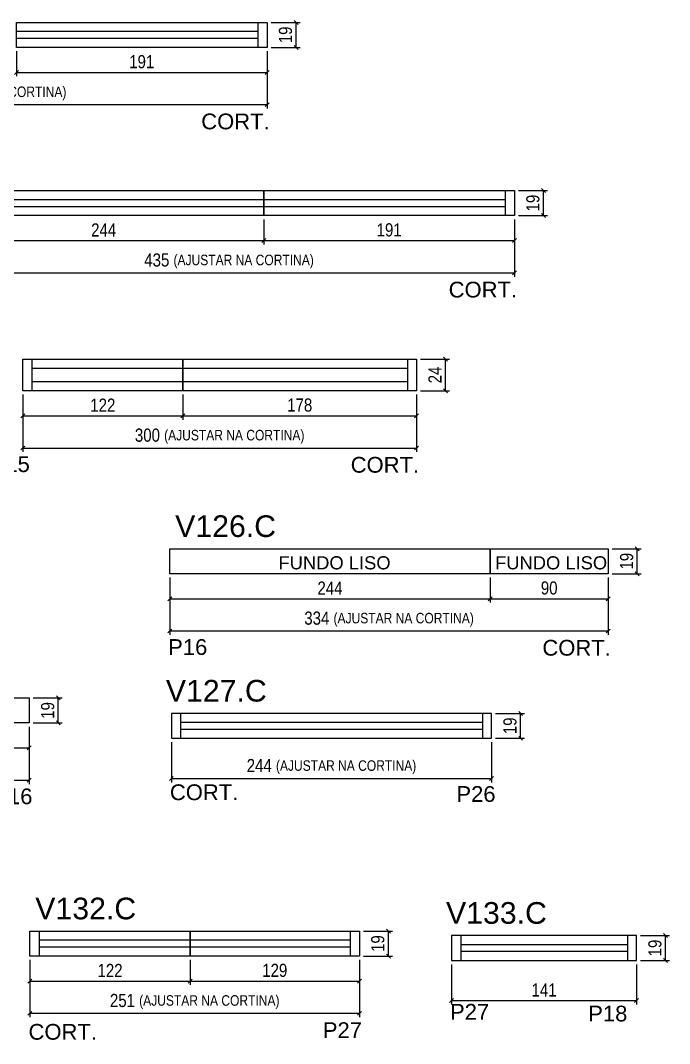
# Model space of a CAD drawing. Extents: x 1665 to 3026, y 15883 to 17753.
# Drawn here: x 2422 to 2917, y 16001 to 16780 of the extents above; entities that cross this region are included whole.
import ezdxf

# ---------------------------------------------------------------- set-up
doc = ezdxf.new("R2010")
doc.units = 0
for name, color, linetype in [('5', 5, 'Continuous'), ('COTA', 241, 'Continuous'), ('NOMENCLATURA', 7, 'Continuous'), ('Painéis', 200, 'Continuous'), ('SARR_2.2x7', 40, 'Continuous')]:
    doc.layers.add(name, color=color, linetype=linetype)
doc.styles.add('COTA TECNICA', font='techl___.ttf', dxfattribs={"height": 10})
doc.styles.add('COTA TECNICA-50', font='techl___.ttf', dxfattribs={"height": 10})
doc.styles.get("Standard").update_dxf_attribs({"font": 'arial.ttf'})
doc.dimstyles.new('COTA PAINEL-50', dxfattribs={"dimtxt": 10, "dimasz": 3, "dimexe": 3, "dimexo": 3, "dimgap": 3, "dimtad": 1, "dimdec": 1, "dimzin": 12, "dimdsep": 46, "dimtxsty": 'COTA TECNICA-50', "dimblk1": 'OBLIQUE', "dimblk2": 'OBLIQUE', "dimsah": 1, "dimcen": 0.9, "dimclrd": 4, "dimclre": 4, "dimclrt": 240, "dimadec": 1, "dimazin": 3, "dimtfac": 1, "dimtdec": 1, "dimtmove": 0, "dimatfit": 3, "dimfxl": 1, "dimtolj": 1, "dimtzin": 12, "dimarcsym": 0})
doc.dimstyles.new('PAINEL', dxfattribs={"dimtxt": 10, "dimasz": 3, "dimexe": 3, "dimexo": 3, "dimgap": 3, "dimtad": 1, "dimdec": 1, "dimzin": 12, "dimdsep": 46, "dimtxsty": 'COTA TECNICA', "dimblk1": 'OBLIQUE', "dimblk2": 'OBLIQUE', "dimsah": 1, "dimcen": 0.9, "dimclrd": 4, "dimclre": 4, "dimclrt": 240, "dimadec": 1, "dimazin": 3, "dimtfac": 1, "dimtdec": 1, "dimtmove": 0, "dimatfit": 3, "dimfxl": 1, "dimtolj": 1, "dimtzin": 12, "dimarcsym": 0})

# ---------------------------------------------------------------- blocks, each defined once
blk = doc.blocks.new('_Oblique')
at = {"color": 0, "linetype": 'ByBlock', "lineweight": -2}
blk.add_line((-0.5, -0.5), (0.5, 0.5), dxfattribs=at)
blk = doc.blocks.new('*D142')
at = {"layer": 'COTA', "color": 4, "linetype": 'ByBlock', "lineweight": -2, "transparency": 16777216}
for p, q in [((2419.29, 16756.76), (2419.29, 16737.71)), ((2610.29, 16756.76), (2610.29, 16737.71)), ((2419.29, 16740.71), (2610.29, 16740.71))]:
    blk.add_line(p, q, dxfattribs=at)
at = {"layer": 'Defpoints', "color": 0, "linetype": 'ByBlock', "transparency": 16777216}
for p in [(2419.29, 16759.76), (2610.29, 16759.76), (2610.29, 16740.71)]:
    blk.add_point(p, dxfattribs=at)
at = {"layer": 'COTA', "color": 4, "linetype": 'ByBlock', "lineweight": -2, "transparency": 16777216, "xscale": 3, "yscale": 3, "zscale": 3, "rotation": 180}
blk.add_blockref('_Oblique', (2419.29, 16740.71), dxfattribs=at)
at = {"layer": 'COTA', "color": 4, "linetype": 'ByBlock', "lineweight": -2, "transparency": 16777216, "xscale": 3, "yscale": 3, "zscale": 3}
blk.add_blockref('_Oblique', (2610.29, 16740.71), dxfattribs=at)
at = {"layer": 'COTA', "color": 240, "linetype": 'ByBlock', "transparency": 16777216, "insert": (2514.79, 16748.79), "char_height": 10, "attachment_point": 5, "style": 'COTA TECNICA-50'}
blk.add_mtext('\\A1;191', dxfattribs=at)
blk = doc.blocks.new('*D143')
at = {"layer": 'COTA', "color": 4, "lineweight": -2, "transparency": 16777216}
for p, q in [((2175.29, 16756.76), (2175.29, 16713.13)), ((2610.29, 16756.76), (2610.29, 16713.13)), ((2175.29, 16716.13), (2610.29, 16716.13))]:
    blk.add_line(p, q, dxfattribs=at)
at = {"layer": 'Defpoints', "color": 0, "transparency": 16777216}
for p in [(2175.29, 16759.76), (2610.29, 16759.76), (2610.29, 16716.13)]:
    blk.add_point(p, dxfattribs=at)
at = {"layer": 'COTA', "color": 4, "lineweight": -2, "transparency": 16777216, "xscale": 3, "yscale": 3, "zscale": 3, "rotation": 180}
blk.add_blockref('_Oblique', (2175.29, 16716.13), dxfattribs=at)
at = {"layer": 'COTA', "color": 4, "lineweight": -2, "transparency": 16777216, "xscale": 3, "yscale": 3, "zscale": 3}
blk.add_blockref('_Oblique', (2610.29, 16716.13), dxfattribs=at)
at = {"layer": 'COTA', "color": 240, "transparency": 16777216, "insert": (2392.79, 16724.73), "char_height": 10, "attachment_point": 5, "style": 'COTA TECNICA'}
blk.add_mtext('\\A1;435 {\\H0.8x;(AJUSTAR NA CORTINA)}', dxfattribs=at)
blk = doc.blocks.new('*D144')
at = {"layer": 'COTA', "color": 4, "lineweight": -2, "transparency": 16777216}
for p, q in [((2613.29, 16778.76), (2635.41, 16778.76)), ((2632.41, 16759.76), (2632.41, 16778.76)), ((2613.29, 16759.76), (2635.41, 16759.76))]:
    blk.add_line(p, q, dxfattribs=at)
at = {"layer": 'Defpoints', "color": 0, "transparency": 16777216}
for p in [(2610.29, 16778.76), (2632.41, 16778.76), (2610.29, 16759.76)]:
    blk.add_point(p, dxfattribs=at)
at = {"layer": 'COTA', "color": 4, "lineweight": -2, "transparency": 16777216, "xscale": 3, "yscale": 3, "zscale": 3}
for p, rotation in [((2632.41, 16778.76), 90), ((2632.41, 16759.76), 270)]:
    blk.add_blockref('_Oblique', p, dxfattribs=dict(at, rotation=rotation))
at = {"layer": 'COTA', "color": 240, "transparency": 16777216, "insert": (2624.32, 16769.26), "char_height": 10, "attachment_point": 5, "rotation": 90, "style": 'COTA TECNICA'}
blk.add_mtext('\\A1;19', dxfattribs=at)
blk = doc.blocks.new('*D149')
at = {"layer": 'COTA', "color": 4, "linetype": 'ByBlock', "lineweight": -2, "transparency": 16777216}
for p, q in [((2363.78, 16628.66), (2363.78, 16609.6)), ((2607.78, 16628.66), (2607.78, 16609.6)), ((2363.78, 16612.6), (2607.78, 16612.6))]:
    blk.add_line(p, q, dxfattribs=at)
at = {"layer": 'Defpoints', "color": 0, "linetype": 'ByBlock', "transparency": 16777216}
for p in [(2363.78, 16631.66), (2607.78, 16631.66), (2607.78, 16612.6)]:
    blk.add_point(p, dxfattribs=at)
at = {"layer": 'COTA', "color": 4, "linetype": 'ByBlock', "lineweight": -2, "transparency": 16777216, "xscale": 3, "yscale": 3, "zscale": 3, "rotation": 180}
blk.add_blockref('_Oblique', (2363.78, 16612.6), dxfattribs=at)
at = {"layer": 'COTA', "color": 4, "linetype": 'ByBlock', "lineweight": -2, "transparency": 16777216, "xscale": 3, "yscale": 3, "zscale": 3}
blk.add_blockref('_Oblique', (2607.78, 16612.6), dxfattribs=at)
at = {"layer": 'COTA', "color": 240, "linetype": 'ByBlock', "transparency": 16777216, "insert": (2485.78, 16620.68), "char_height": 10, "attachment_point": 5, "style": 'COTA TECNICA-50'}
blk.add_mtext('\\A1;244', dxfattribs=at)
blk = doc.blocks.new('*D150')
at = {"layer": 'COTA', "color": 4, "linetype": 'ByBlock', "lineweight": -2, "transparency": 16777216}
for p, q in [((2607.78, 16628.66), (2607.78, 16609.6)), ((2798.78, 16628.66), (2798.78, 16609.6)), ((2607.78, 16612.6), (2798.78, 16612.6))]:
    blk.add_line(p, q, dxfattribs=at)
at = {"layer": 'Defpoints', "color": 0, "linetype": 'ByBlock', "transparency": 16777216}
for p in [(2607.78, 16631.66), (2798.78, 16631.66), (2798.78, 16612.6)]:
    blk.add_point(p, dxfattribs=at)
at = {"layer": 'COTA', "color": 4, "linetype": 'ByBlock', "lineweight": -2, "transparency": 16777216, "xscale": 3, "yscale": 3, "zscale": 3, "rotation": 180}
blk.add_blockref('_Oblique', (2607.78, 16612.6), dxfattribs=at)
at = {"layer": 'COTA', "color": 4, "linetype": 'ByBlock', "lineweight": -2, "transparency": 16777216, "xscale": 3, "yscale": 3, "zscale": 3}
blk.add_blockref('_Oblique', (2798.78, 16612.6), dxfattribs=at)
at = {"layer": 'COTA', "color": 240, "linetype": 'ByBlock', "transparency": 16777216, "insert": (2703.28, 16620.69), "char_height": 10, "attachment_point": 5, "style": 'COTA TECNICA-50'}
blk.add_mtext('\\A1;191', dxfattribs=at)
blk = doc.blocks.new('*D151')
at = {"layer": 'COTA', "color": 4, "lineweight": -2, "transparency": 16777216}
for p, q in [((2363.78, 16628.66), (2363.78, 16585.02)), ((2798.78, 16628.66), (2798.78, 16585.02)), ((2363.78, 16588.02), (2798.78, 16588.02))]:
    blk.add_line(p, q, dxfattribs=at)
at = {"layer": 'Defpoints', "color": 0, "transparency": 16777216}
for p in [(2363.78, 16631.66), (2798.78, 16631.66), (2798.78, 16588.02)]:
    blk.add_point(p, dxfattribs=at)
at = {"layer": 'COTA', "color": 4, "lineweight": -2, "transparency": 16777216, "xscale": 3, "yscale": 3, "zscale": 3, "rotation": 180}
blk.add_blockref('_Oblique', (2363.78, 16588.02), dxfattribs=at)
at = {"layer": 'COTA', "color": 4, "lineweight": -2, "transparency": 16777216, "xscale": 3, "yscale": 3, "zscale": 3}
blk.add_blockref('_Oblique', (2798.78, 16588.02), dxfattribs=at)
at = {"layer": 'COTA', "color": 240, "transparency": 16777216, "insert": (2581.28, 16596.62), "char_height": 10, "attachment_point": 5, "style": 'COTA TECNICA'}
blk.add_mtext('\\A1;435 {\\H0.8x;(AJUSTAR NA CORTINA)}', dxfattribs=at)
blk = doc.blocks.new('*D152')
at = {"layer": 'COTA', "color": 4, "lineweight": -2, "transparency": 16777216}
for p, q in [((2801.78, 16650.66), (2823.9, 16650.66)), ((2820.9, 16631.66), (2820.9, 16650.66)), ((2801.78, 16631.66), (2823.9, 16631.66))]:
    blk.add_line(p, q, dxfattribs=at)
at = {"layer": 'Defpoints', "color": 0, "transparency": 16777216}
for p in [(2798.78, 16650.66), (2820.9, 16650.66), (2798.78, 16631.66)]:
    blk.add_point(p, dxfattribs=at)
at = {"layer": 'COTA', "color": 4, "lineweight": -2, "transparency": 16777216, "xscale": 3, "yscale": 3, "zscale": 3}
for p, rotation in [((2820.9, 16650.66), 90), ((2820.9, 16631.66), 270)]:
    blk.add_blockref('_Oblique', p, dxfattribs=dict(at, rotation=rotation))
at = {"layer": 'COTA', "color": 240, "transparency": 16777216, "insert": (2812.81, 16641.16), "char_height": 10, "attachment_point": 5, "rotation": 90, "style": 'COTA TECNICA'}
blk.add_mtext('\\A1;19', dxfattribs=at)
blk = doc.blocks.new('*D154')
at = {"layer": 'COTA', "color": 4, "linetype": 'ByBlock', "lineweight": -2, "transparency": 16777216}
for p, q in [((2424.14, 16495.22), (2424.14, 16476.16)), ((2546.14, 16495.22), (2546.14, 16476.16)), ((2424.14, 16479.16), (2546.14, 16479.16))]:
    blk.add_line(p, q, dxfattribs=at)
at = {"layer": 'Defpoints', "color": 0, "linetype": 'ByBlock', "transparency": 16777216}
for p in [(2424.14, 16498.22), (2546.14, 16498.22), (2546.14, 16479.16)]:
    blk.add_point(p, dxfattribs=at)
at = {"layer": 'COTA', "color": 4, "linetype": 'ByBlock', "lineweight": -2, "transparency": 16777216, "xscale": 3, "yscale": 3, "zscale": 3, "rotation": 180}
blk.add_blockref('_Oblique', (2424.14, 16479.16), dxfattribs=at)
at = {"layer": 'COTA', "color": 4, "linetype": 'ByBlock', "lineweight": -2, "transparency": 16777216, "xscale": 3, "yscale": 3, "zscale": 3}
blk.add_blockref('_Oblique', (2546.14, 16479.16), dxfattribs=at)
at = {"layer": 'COTA', "color": 240, "linetype": 'ByBlock', "transparency": 16777216, "insert": (2485.14, 16487.22), "char_height": 10, "attachment_point": 5, "style": 'COTA TECNICA-50'}
blk.add_mtext('\\A1;122', dxfattribs=at)
blk = doc.blocks.new('*D155')
at = {"layer": 'COTA', "color": 4, "linetype": 'ByBlock', "lineweight": -2, "transparency": 16777216}
for p, q in [((2546.14, 16495.22), (2546.14, 16476.16)), ((2724.14, 16495.22), (2724.14, 16476.16)), ((2546.14, 16479.16), (2724.14, 16479.16))]:
    blk.add_line(p, q, dxfattribs=at)
at = {"layer": 'Defpoints', "color": 0, "linetype": 'ByBlock', "transparency": 16777216}
for p in [(2546.14, 16498.22), (2724.14, 16498.22), (2724.14, 16479.16)]:
    blk.add_point(p, dxfattribs=at)
at = {"layer": 'COTA', "color": 4, "linetype": 'ByBlock', "lineweight": -2, "transparency": 16777216, "xscale": 3, "yscale": 3, "zscale": 3, "rotation": 180}
blk.add_blockref('_Oblique', (2546.14, 16479.16), dxfattribs=at)
at = {"layer": 'COTA', "color": 4, "linetype": 'ByBlock', "lineweight": -2, "transparency": 16777216, "xscale": 3, "yscale": 3, "zscale": 3}
blk.add_blockref('_Oblique', (2724.14, 16479.16), dxfattribs=at)
at = {"layer": 'COTA', "color": 240, "linetype": 'ByBlock', "transparency": 16777216, "insert": (2635.14, 16487.26), "char_height": 10, "attachment_point": 5, "style": 'COTA TECNICA-50'}
blk.add_mtext('\\A1;178', dxfattribs=at)
blk = doc.blocks.new('*D159')
at = {"layer": 'COTA', "color": 4, "lineweight": -2, "transparency": 16777216}
for p, q in [((2424.14, 16495.22), (2424.14, 16451.58)), ((2724.14, 16495.22), (2724.14, 16451.58)), ((2424.14, 16454.58), (2724.14, 16454.58))]:
    blk.add_line(p, q, dxfattribs=at)
at = {"layer": 'Defpoints', "color": 0, "transparency": 16777216}
for p in [(2424.14, 16498.22), (2724.14, 16498.22), (2724.14, 16454.58)]:
    blk.add_point(p, dxfattribs=at)
at = {"layer": 'COTA', "color": 4, "lineweight": -2, "transparency": 16777216, "xscale": 3, "yscale": 3, "zscale": 3, "rotation": 180}
blk.add_blockref('_Oblique', (2424.14, 16454.58), dxfattribs=at)
at = {"layer": 'COTA', "color": 4, "lineweight": -2, "transparency": 16777216, "xscale": 3, "yscale": 3, "zscale": 3}
blk.add_blockref('_Oblique', (2724.14, 16454.58), dxfattribs=at)
at = {"layer": 'COTA', "color": 240, "transparency": 16777216, "insert": (2574.14, 16463.18), "char_height": 10, "attachment_point": 5, "style": 'COTA TECNICA'}
blk.add_mtext('\\A1;300 {\\H0.8x;(AJUSTAR NA CORTINA)}', dxfattribs=at)
blk = doc.blocks.new('*D160')
at = {"layer": 'COTA', "color": 4, "lineweight": -2, "transparency": 16777216}
for p, q in [((2727.14, 16522.22), (2749.26, 16522.22)), ((2746.26, 16498.22), (2746.26, 16522.22)), ((2727.14, 16498.22), (2749.26, 16498.22))]:
    blk.add_line(p, q, dxfattribs=at)
at = {"layer": 'Defpoints', "color": 0, "transparency": 16777216}
for p in [(2724.14, 16522.22), (2746.26, 16522.22), (2724.14, 16498.22)]:
    blk.add_point(p, dxfattribs=at)
at = {"layer": 'COTA', "color": 4, "lineweight": -2, "transparency": 16777216, "xscale": 3, "yscale": 3, "zscale": 3}
for p, rotation in [((2746.26, 16522.22), 90), ((2746.26, 16498.22), 270)]:
    blk.add_blockref('_Oblique', p, dxfattribs=dict(at, rotation=rotation))
at = {"layer": 'COTA', "color": 240, "transparency": 16777216, "insert": (2738.19, 16510.22), "char_height": 10, "attachment_point": 5, "rotation": 90, "style": 'COTA TECNICA'}
blk.add_mtext('\\A1;24', dxfattribs=at)
blk = doc.blocks.new('*D169')
at = {"layer": 'COTA', "color": 4, "linetype": 'ByBlock', "lineweight": -2, "transparency": 16777216}
for p, q in [((2536.19, 16355.84), (2536.19, 16336.79)), ((2780.19, 16355.84), (2780.19, 16336.79)), ((2536.19, 16339.79), (2780.19, 16339.79))]:
    blk.add_line(p, q, dxfattribs=at)
at = {"layer": 'Defpoints', "color": 0, "linetype": 'ByBlock', "transparency": 16777216}
for p in [(2536.19, 16358.84), (2780.19, 16358.84), (2780.19, 16339.79)]:
    blk.add_point(p, dxfattribs=at)
at = {"layer": 'COTA', "color": 4, "linetype": 'ByBlock', "lineweight": -2, "transparency": 16777216, "xscale": 3, "yscale": 3, "zscale": 3, "rotation": 180}
blk.add_blockref('_Oblique', (2536.19, 16339.79), dxfattribs=at)
at = {"layer": 'COTA', "color": 4, "linetype": 'ByBlock', "lineweight": -2, "transparency": 16777216, "xscale": 3, "yscale": 3, "zscale": 3}
blk.add_blockref('_Oblique', (2780.19, 16339.79), dxfattribs=at)
at = {"layer": 'COTA', "color": 240, "linetype": 'ByBlock', "transparency": 16777216, "insert": (2658.19, 16347.86), "char_height": 10, "attachment_point": 5, "style": 'COTA TECNICA-50'}
blk.add_mtext('\\A1;244', dxfattribs=at)
blk = doc.blocks.new('*D170')
at = {"layer": 'COTA', "color": 4, "linetype": 'ByBlock', "lineweight": -2, "transparency": 16777216}
for p, q in [((2780.19, 16355.84), (2780.19, 16336.79)), ((2870.19, 16355.84), (2870.19, 16336.79)), ((2780.19, 16339.79), (2870.19, 16339.79))]:
    blk.add_line(p, q, dxfattribs=at)
at = {"layer": 'Defpoints', "color": 0, "linetype": 'ByBlock', "transparency": 16777216}
for p in [(2780.19, 16358.84), (2870.19, 16358.84), (2870.19, 16339.79)]:
    blk.add_point(p, dxfattribs=at)
at = {"layer": 'COTA', "color": 4, "linetype": 'ByBlock', "lineweight": -2, "transparency": 16777216, "xscale": 3, "yscale": 3, "zscale": 3, "rotation": 180}
blk.add_blockref('_Oblique', (2780.19, 16339.79), dxfattribs=at)
at = {"layer": 'COTA', "color": 4, "linetype": 'ByBlock', "lineweight": -2, "transparency": 16777216, "xscale": 3, "yscale": 3, "zscale": 3}
blk.add_blockref('_Oblique', (2870.19, 16339.79), dxfattribs=at)
at = {"layer": 'COTA', "color": 240, "linetype": 'ByBlock', "transparency": 16777216, "insert": (2825.19, 16347.92), "char_height": 10, "attachment_point": 5, "style": 'COTA TECNICA-50'}
blk.add_mtext('\\A1;90', dxfattribs=at)
blk = doc.blocks.new('*D174')
at = {"layer": 'COTA', "color": 4, "lineweight": -2, "transparency": 16777216}
for p, q in [((2536.19, 16355.84), (2536.19, 16312.2)), ((2870.19, 16355.84), (2870.19, 16312.2)), ((2536.19, 16315.2), (2870.19, 16315.2))]:
    blk.add_line(p, q, dxfattribs=at)
at = {"layer": 'Defpoints', "color": 0, "transparency": 16777216}
for p in [(2536.19, 16358.84), (2870.19, 16358.84), (2870.19, 16315.2)]:
    blk.add_point(p, dxfattribs=at)
at = {"layer": 'COTA', "color": 4, "lineweight": -2, "transparency": 16777216, "xscale": 3, "yscale": 3, "zscale": 3, "rotation": 180}
blk.add_blockref('_Oblique', (2536.19, 16315.2), dxfattribs=at)
at = {"layer": 'COTA', "color": 4, "lineweight": -2, "transparency": 16777216, "xscale": 3, "yscale": 3, "zscale": 3}
blk.add_blockref('_Oblique', (2870.19, 16315.2), dxfattribs=at)
at = {"layer": 'COTA', "color": 240, "transparency": 16777216, "insert": (2703.19, 16323.81), "char_height": 10, "attachment_point": 5, "style": 'COTA TECNICA'}
blk.add_mtext('\\A1;334 {\\H0.8x;(AJUSTAR NA CORTINA)}', dxfattribs=at)
blk = doc.blocks.new('*D175')
at = {"layer": 'COTA', "color": 4, "lineweight": -2, "transparency": 16777216}
for p, q in [((2873.19, 16377.84), (2895.31, 16377.84)), ((2892.31, 16358.84), (2892.31, 16377.84)), ((2873.19, 16358.84), (2895.31, 16358.84))]:
    blk.add_line(p, q, dxfattribs=at)
at = {"layer": 'Defpoints', "color": 0, "transparency": 16777216}
for p in [(2870.19, 16377.84), (2892.31, 16377.84), (2870.19, 16358.84)]:
    blk.add_point(p, dxfattribs=at)
at = {"layer": 'COTA', "color": 4, "lineweight": -2, "transparency": 16777216, "xscale": 3, "yscale": 3, "zscale": 3}
for p, rotation in [((2892.31, 16377.84), 90), ((2892.31, 16358.84), 270)]:
    blk.add_blockref('_Oblique', p, dxfattribs=dict(at, rotation=rotation))
at = {"layer": 'COTA', "color": 240, "transparency": 16777216, "insert": (2884.22, 16368.34), "char_height": 10, "attachment_point": 5, "rotation": 90, "style": 'COTA TECNICA'}
blk.add_mtext('\\A1;19', dxfattribs=at)
blk = doc.blocks.new('*D177')
at = {"layer": 'COTA', "color": 4, "linetype": 'ByBlock', "lineweight": -2, "transparency": 16777216}
for p, q in [((2316.11, 16242.19), (2316.11, 16223.13)), ((2429.11, 16242.19), (2429.11, 16223.13)), ((2316.11, 16226.13), (2429.11, 16226.13))]:
    blk.add_line(p, q, dxfattribs=at)
at = {"layer": 'Defpoints', "color": 0, "linetype": 'ByBlock', "transparency": 16777216}
for p in [(2316.11, 16245.19), (2429.11, 16245.19), (2429.11, 16226.13)]:
    blk.add_point(p, dxfattribs=at)
at = {"layer": 'COTA', "color": 4, "linetype": 'ByBlock', "lineweight": -2, "transparency": 16777216, "xscale": 3, "yscale": 3, "zscale": 3, "rotation": 180}
blk.add_blockref('_Oblique', (2316.11, 16226.13), dxfattribs=at)
at = {"layer": 'COTA', "color": 4, "linetype": 'ByBlock', "lineweight": -2, "transparency": 16777216, "xscale": 3, "yscale": 3, "zscale": 3}
blk.add_blockref('_Oblique', (2429.11, 16226.13), dxfattribs=at)
at = {"layer": 'COTA', "color": 240, "linetype": 'ByBlock', "transparency": 16777216, "insert": (2372.61, 16234.35), "char_height": 10, "attachment_point": 5, "style": 'COTA TECNICA-50'}
blk.add_mtext('\\A1;113', dxfattribs=at)
blk = doc.blocks.new('*D178')
at = {"layer": 'COTA', "color": 4, "lineweight": -2, "transparency": 16777216}
for p, q in [((2072.11, 16242.19), (2072.11, 16198.55)), ((2429.11, 16242.19), (2429.11, 16198.55)), ((2072.11, 16201.55), (2429.11, 16201.55))]:
    blk.add_line(p, q, dxfattribs=at)
at = {"layer": 'Defpoints', "color": 0, "transparency": 16777216}
for p in [(2072.11, 16245.19), (2429.11, 16245.19), (2429.11, 16201.55)]:
    blk.add_point(p, dxfattribs=at)
at = {"layer": 'COTA', "color": 4, "lineweight": -2, "transparency": 16777216, "xscale": 3, "yscale": 3, "zscale": 3, "rotation": 180}
blk.add_blockref('_Oblique', (2072.11, 16201.55), dxfattribs=at)
at = {"layer": 'COTA', "color": 4, "lineweight": -2, "transparency": 16777216, "xscale": 3, "yscale": 3, "zscale": 3}
blk.add_blockref('_Oblique', (2429.11, 16201.55), dxfattribs=at)
at = {"layer": 'COTA', "color": 240, "transparency": 16777216, "insert": (2250.61, 16209.77), "char_height": 10, "attachment_point": 5, "style": 'COTA TECNICA'}
blk.add_mtext('\\A1;357', dxfattribs=at)
blk = doc.blocks.new('*D179')
at = {"layer": 'COTA', "color": 4, "lineweight": -2, "transparency": 16777216}
for p, q in [((2432.11, 16264.19), (2454.23, 16264.19)), ((2451.23, 16245.19), (2451.23, 16264.19)), ((2432.11, 16245.19), (2454.23, 16245.19))]:
    blk.add_line(p, q, dxfattribs=at)
at = {"layer": 'Defpoints', "color": 0, "transparency": 16777216}
for p in [(2429.11, 16264.19), (2451.23, 16264.19), (2429.11, 16245.19)]:
    blk.add_point(p, dxfattribs=at)
at = {"layer": 'COTA', "color": 4, "lineweight": -2, "transparency": 16777216, "xscale": 3, "yscale": 3, "zscale": 3}
for p, rotation in [((2451.23, 16264.19), 90), ((2451.23, 16245.19), 270)]:
    blk.add_blockref('_Oblique', p, dxfattribs=dict(at, rotation=rotation))
at = {"layer": 'COTA', "color": 240, "transparency": 16777216, "insert": (2443.15, 16254.69), "char_height": 10, "attachment_point": 5, "rotation": 90, "style": 'COTA TECNICA'}
blk.add_mtext('\\A1;19', dxfattribs=at)
blk = doc.blocks.new('*D180')
at = {"layer": 'COTA', "color": 4, "linetype": 'ByBlock', "lineweight": -2, "transparency": 16777216}
for p, q in [((2537.34, 16230.45), (2537.34, 16199.89)), ((2781.34, 16230.45), (2781.34, 16199.89)), ((2537.34, 16202.89), (2781.34, 16202.89))]:
    blk.add_line(p, q, dxfattribs=at)
at = {"layer": 'Defpoints', "color": 0, "linetype": 'ByBlock', "transparency": 16777216}
for p in [(2537.34, 16233.45), (2781.34, 16233.45), (2781.34, 16202.89)]:
    blk.add_point(p, dxfattribs=at)
at = {"layer": 'COTA', "color": 4, "linetype": 'ByBlock', "lineweight": -2, "transparency": 16777216, "xscale": 3, "yscale": 3, "zscale": 3, "rotation": 180}
blk.add_blockref('_Oblique', (2537.34, 16202.89), dxfattribs=at)
at = {"layer": 'COTA', "color": 4, "linetype": 'ByBlock', "lineweight": -2, "transparency": 16777216, "xscale": 3, "yscale": 3, "zscale": 3}
blk.add_blockref('_Oblique', (2781.34, 16202.89), dxfattribs=at)
at = {"layer": 'COTA', "color": 240, "linetype": 'ByBlock', "transparency": 16777216, "insert": (2659.34, 16211.49), "char_height": 10, "width": 192.7336, "attachment_point": 5, "style": 'COTA TECNICA-50'}
blk.add_mtext('\\A1;244 {\\H0.8x;(AJUSTAR NA CORTINA)}', dxfattribs=at)
blk = doc.blocks.new('*D181')
at = {"layer": 'COTA', "color": 4, "lineweight": -2, "transparency": 16777216}
for p, q in [((2784.34, 16252.45), (2806.46, 16252.45)), ((2803.46, 16233.45), (2803.46, 16252.45)), ((2784.34, 16233.45), (2806.46, 16233.45))]:
    blk.add_line(p, q, dxfattribs=at)
at = {"layer": 'Defpoints', "color": 0, "transparency": 16777216}
for p in [(2781.34, 16252.45), (2803.46, 16252.45), (2781.34, 16233.45)]:
    blk.add_point(p, dxfattribs=at)
at = {"layer": 'COTA', "color": 4, "lineweight": -2, "transparency": 16777216, "xscale": 3, "yscale": 3, "zscale": 3}
for p, rotation in [((2803.46, 16252.45), 90), ((2803.46, 16233.45), 270)]:
    blk.add_blockref('_Oblique', p, dxfattribs=dict(at, rotation=rotation))
at = {"layer": 'COTA', "color": 240, "transparency": 16777216, "insert": (2795.37, 16242.95), "char_height": 10, "attachment_point": 5, "rotation": 90, "style": 'COTA TECNICA'}
blk.add_mtext('\\A1;19', dxfattribs=at)
blk = doc.blocks.new('*D190')
at = {"layer": 'COTA', "color": 4, "linetype": 'ByBlock', "lineweight": -2, "transparency": 16777216}
for p, q in [((2429.62, 16064.6), (2429.62, 16045.55)), ((2551.62, 16064.6), (2551.62, 16045.55)), ((2429.62, 16048.55), (2551.62, 16048.55))]:
    blk.add_line(p, q, dxfattribs=at)
at = {"layer": 'Defpoints', "color": 0, "linetype": 'ByBlock', "transparency": 16777216}
for p in [(2429.62, 16067.6), (2551.62, 16067.6), (2551.62, 16048.55)]:
    blk.add_point(p, dxfattribs=at)
at = {"layer": 'COTA', "color": 4, "linetype": 'ByBlock', "lineweight": -2, "transparency": 16777216, "xscale": 3, "yscale": 3, "zscale": 3, "rotation": 180}
blk.add_blockref('_Oblique', (2429.62, 16048.55), dxfattribs=at)
at = {"layer": 'COTA', "color": 4, "linetype": 'ByBlock', "lineweight": -2, "transparency": 16777216, "xscale": 3, "yscale": 3, "zscale": 3}
blk.add_blockref('_Oblique', (2551.62, 16048.55), dxfattribs=at)
at = {"layer": 'COTA', "color": 240, "linetype": 'ByBlock', "transparency": 16777216, "insert": (2490.62, 16056.61), "char_height": 10, "attachment_point": 5, "style": 'COTA TECNICA-50'}
blk.add_mtext('\\A1;122', dxfattribs=at)
blk = doc.blocks.new('*D191')
at = {"layer": 'COTA', "color": 4, "linetype": 'ByBlock', "lineweight": -2, "transparency": 16777216}
for p, q in [((2551.62, 16064.6), (2551.62, 16045.55)), ((2680.62, 16064.6), (2680.62, 16045.55)), ((2551.62, 16048.55), (2680.62, 16048.55))]:
    blk.add_line(p, q, dxfattribs=at)
at = {"layer": 'Defpoints', "color": 0, "linetype": 'ByBlock', "transparency": 16777216}
for p in [(2551.62, 16067.6), (2680.62, 16067.6), (2680.62, 16048.55)]:
    blk.add_point(p, dxfattribs=at)
at = {"layer": 'COTA', "color": 4, "linetype": 'ByBlock', "lineweight": -2, "transparency": 16777216, "xscale": 3, "yscale": 3, "zscale": 3, "rotation": 180}
blk.add_blockref('_Oblique', (2551.62, 16048.55), dxfattribs=at)
at = {"layer": 'COTA', "color": 4, "linetype": 'ByBlock', "lineweight": -2, "transparency": 16777216, "xscale": 3, "yscale": 3, "zscale": 3}
blk.add_blockref('_Oblique', (2680.62, 16048.55), dxfattribs=at)
at = {"layer": 'COTA', "color": 240, "linetype": 'ByBlock', "transparency": 16777216, "insert": (2616.12, 16056.64), "char_height": 10, "attachment_point": 5, "style": 'COTA TECNICA-50'}
blk.add_mtext('\\A1;129', dxfattribs=at)
blk = doc.blocks.new('*D193')
at = {"layer": 'COTA', "color": 4, "lineweight": -2, "transparency": 16777216}
for p, q in [((2429.62, 16064.6), (2429.62, 16020.97)), ((2680.62, 16064.6), (2680.62, 16020.97)), ((2429.62, 16023.97), (2680.62, 16023.97))]:
    blk.add_line(p, q, dxfattribs=at)
at = {"layer": 'Defpoints', "color": 0, "transparency": 16777216}
for p in [(2429.62, 16067.6), (2680.62, 16067.6), (2680.62, 16023.97)]:
    blk.add_point(p, dxfattribs=at)
at = {"layer": 'COTA', "color": 4, "lineweight": -2, "transparency": 16777216, "xscale": 3, "yscale": 3, "zscale": 3, "rotation": 180}
blk.add_blockref('_Oblique', (2429.62, 16023.97), dxfattribs=at)
at = {"layer": 'COTA', "color": 4, "lineweight": -2, "transparency": 16777216, "xscale": 3, "yscale": 3, "zscale": 3}
blk.add_blockref('_Oblique', (2680.62, 16023.97), dxfattribs=at)
at = {"layer": 'COTA', "color": 240, "transparency": 16777216, "insert": (2555.12, 16032.57), "char_height": 10, "attachment_point": 5, "style": 'COTA TECNICA'}
blk.add_mtext('\\A1;251 {\\H0.8x;(AJUSTAR NA CORTINA)}', dxfattribs=at)
blk = doc.blocks.new('*D192')
at = {"layer": 'COTA', "color": 4, "lineweight": -2, "transparency": 16777216}
for p, q in [((2683.62, 16086.6), (2705.74, 16086.6)), ((2702.74, 16067.6), (2702.74, 16086.6)), ((2683.62, 16067.6), (2705.74, 16067.6))]:
    blk.add_line(p, q, dxfattribs=at)
at = {"layer": 'Defpoints', "color": 0, "transparency": 16777216}
for p in [(2680.62, 16086.6), (2702.74, 16086.6), (2680.62, 16067.6)]:
    blk.add_point(p, dxfattribs=at)
at = {"layer": 'COTA', "color": 4, "lineweight": -2, "transparency": 16777216, "xscale": 3, "yscale": 3, "zscale": 3}
for p, rotation in [((2702.74, 16086.6), 90), ((2702.74, 16067.6), 270)]:
    blk.add_blockref('_Oblique', p, dxfattribs=dict(at, rotation=rotation))
at = {"layer": 'COTA', "color": 240, "transparency": 16777216, "insert": (2694.65, 16077.1), "char_height": 10, "attachment_point": 5, "rotation": 90, "style": 'COTA TECNICA'}
blk.add_mtext('\\A1;19', dxfattribs=at)
blk = doc.blocks.new('*D194')
at = {"layer": 'COTA', "color": 4, "linetype": 'ByBlock', "lineweight": -2, "transparency": 16777216}
for p, q in [((2750.77, 16061.21), (2750.77, 16030.65)), ((2891.77, 16061.21), (2891.77, 16030.65)), ((2750.77, 16033.65), (2891.77, 16033.65))]:
    blk.add_line(p, q, dxfattribs=at)
at = {"layer": 'Defpoints', "color": 0, "linetype": 'ByBlock', "transparency": 16777216}
for p in [(2750.77, 16064.21), (2891.77, 16064.21), (2891.77, 16033.65)]:
    blk.add_point(p, dxfattribs=at)
at = {"layer": 'COTA', "color": 4, "linetype": 'ByBlock', "lineweight": -2, "transparency": 16777216, "xscale": 3, "yscale": 3, "zscale": 3, "rotation": 180}
blk.add_blockref('_Oblique', (2750.77, 16033.65), dxfattribs=at)
at = {"layer": 'COTA', "color": 4, "linetype": 'ByBlock', "lineweight": -2, "transparency": 16777216, "xscale": 3, "yscale": 3, "zscale": 3}
blk.add_blockref('_Oblique', (2891.77, 16033.65), dxfattribs=at)
at = {"layer": 'COTA', "color": 240, "linetype": 'ByBlock', "transparency": 16777216, "insert": (2821.27, 16041.72), "char_height": 10, "attachment_point": 5, "style": 'COTA TECNICA-50'}
blk.add_mtext('\\A1;141', dxfattribs=at)
blk = doc.blocks.new('*D195')
at = {"layer": 'COTA', "color": 4, "lineweight": -2, "transparency": 16777216}
for p, q in [((2894.77, 16083.21), (2916.89, 16083.21)), ((2913.89, 16064.21), (2913.89, 16083.21)), ((2894.77, 16064.21), (2916.89, 16064.21))]:
    blk.add_line(p, q, dxfattribs=at)
at = {"layer": 'Defpoints', "color": 0, "transparency": 16777216}
for p in [(2891.77, 16083.21), (2913.89, 16083.21), (2891.77, 16064.21)]:
    blk.add_point(p, dxfattribs=at)
at = {"layer": 'COTA', "color": 4, "lineweight": -2, "transparency": 16777216, "xscale": 3, "yscale": 3, "zscale": 3}
for p, rotation in [((2913.89, 16083.21), 90), ((2913.89, 16064.21), 270)]:
    blk.add_blockref('_Oblique', p, dxfattribs=dict(at, rotation=rotation))
at = {"layer": 'COTA', "color": 240, "transparency": 16777216, "insert": (2905.8, 16073.71), "char_height": 10, "attachment_point": 5, "rotation": 90, "style": 'COTA TECNICA'}
blk.add_mtext('\\A1;19', dxfattribs=at)

msp = doc.modelspace()

# ---------------------------------------------------------------- linework, layer by layer
at = {"layer": 'Painéis'}
for points in [[(2419.29, 16778.76), (2610.29, 16778.76), (2610.29, 16759.76), (2419.29, 16759.76)], [(2607.78, 16631.66), (2363.78, 16631.66), (2363.78, 16650.66), (2607.78, 16650.66)], [(2607.78, 16650.66), (2798.78, 16650.66), (2798.78, 16631.66), (2607.78, 16631.66)], [(2546.14, 16498.22), (2424.14, 16498.22), (2424.14, 16522.22), (2546.14, 16522.22)], [(2546.14, 16522.22), (2724.14, 16522.22), (2724.14, 16498.22), (2546.14, 16498.22)], [(2780.19, 16358.84), (2536.19, 16358.84), (2536.19, 16377.84), (2780.19, 16377.84)], [(2780.19, 16377.84), (2870.19, 16377.84), (2870.19, 16358.84), (2780.19, 16358.84)], [(2316.11, 16264.19), (2429.11, 16264.19), (2429.11, 16245.19), (2316.11, 16245.19)], [(2551.62, 16067.6), (2429.62, 16067.6), (2429.62, 16086.6), (2551.62, 16086.6)], [(2551.62, 16086.6), (2680.62, 16086.6), (2680.62, 16067.6), (2551.62, 16067.6)]]:
    msp.add_lwpolyline(points, close=True, dxfattribs=at)
for points in [[(2537.34, 16252.45), (2537.34, 16233.45), (2781.34, 16233.45), (2781.34, 16252.45), (2537.34, 16252.45)], [(2750.77, 16083.21), (2750.77, 16064.21), (2891.77, 16064.21), (2891.77, 16083.21), (2750.77, 16083.21)]]:
    msp.add_lwpolyline(points, dxfattribs=at)
at = {"layer": 'SARR_2.2x7', "linetype": 'Continuous'}
for p, q in [((2603.29, 16778.76), (2603.29, 16759.76)), ((2603.29, 16771.76), (2419.29, 16771.76)), ((2419.29, 16766.76), (2603.29, 16766.76)), ((2791.78, 16650.66), (2791.78, 16631.66)), ((2607.78, 16643.66), (2370.78, 16643.66)), ((2370.78, 16638.66), (2607.78, 16638.66)), ((2791.78, 16643.66), (2607.78, 16643.66)), ((2607.78, 16638.66), (2791.78, 16638.66)), ((2431.14, 16522.22), (2431.14, 16498.22)), ((2717.14, 16522.22), (2717.14, 16498.22)), ((2546.14, 16515.22), (2431.14, 16515.22)), ((2717.14, 16515.22), (2546.14, 16515.22)), ((2431.14, 16505.22), (2546.14, 16505.22)), ((2546.14, 16505.22), (2717.14, 16505.22)), ((2544.34, 16252.45), (2544.34, 16233.45)), ((2774.34, 16252.45), (2774.34, 16233.45)), ((2774.34, 16245.45), (2544.34, 16245.45)), ((2544.34, 16240.45), (2774.34, 16240.45)), ((2436.62, 16086.6), (2436.62, 16067.6)), ((2673.62, 16086.6), (2673.62, 16067.6)), ((2551.62, 16079.6), (2436.62, 16079.6)), ((2673.62, 16079.6), (2551.62, 16079.6)), ((2757.77, 16083.21), (2757.77, 16064.21)), ((2884.77, 16083.21), (2884.77, 16064.21)), ((2436.62, 16074.6), (2551.62, 16074.6)), ((2551.62, 16074.6), (2673.62, 16074.6)), ((2884.77, 16076.21), (2757.77, 16076.21)), ((2757.77, 16071.21), (2884.77, 16071.21))]:
    msp.add_line(p, q, dxfattribs=at)

# ---------------------------------------------------------------- texts
at = {"layer": '5', "linetype": 'Continuous'}
for s, p in [('CORT.', (2560.11, 16697.35)), ('CORT.', (2748.6, 16569.24)), ('P15', (2399.7, 16436.3)), ('CORT.', (2673.96, 16435.8)), ('P16', (2534.89, 16296.98)), ('CORT.', (2820.01, 16296.43)), ('P16', (2401.7, 16183.27)), ('CORT.', (2536.23, 16186.37)), ('P26', (2754.51, 16185.04)), ('P27', (2749.66, 16019.12)), ('P18', (2854.94, 16017.79)), ('CORT.', (2428.51, 16003.87)), ('P27', (2652.72, 16005.19))]:
    msp.add_text(s, height=12, rotation=359.99996, dxfattribs=at).set_placement(p)
at = {"layer": 'NOMENCLATURA', "linetype": 'Continuous'}
for s, height, p in [('V126.C', 16.5, (2540.24, 16386.81)), ('FUNDO LISO', 10, (2618.97, 16362.14)), ('FUNDO LISO', 10, (2783.97, 16362.14)), ('V127.C', 16.5, (2533.16, 16261.43)), ('V132.C', 16.5, (2433.67, 16095.58)), ('V133.C', 16.5, (2746.58, 16092.18))]:
    msp.add_text(s, height=height, dxfattribs=at).set_placement(p)

# ---------------------------------------------------------------- dimensions: what is measured, and where the dimension line sits
at = {"layer": 'COTA'}
for base, p1, p2, picture, middle in [((2632.41, 16778.76), (2610.29, 16759.76), (2610.29, 16778.76), '*D144', (2624.32, 16769.26)), ((2820.9, 16650.66), (2798.78, 16631.66), (2798.78, 16650.66), '*D152', (2812.81, 16641.16)), ((2746.26, 16522.22), (2724.14, 16498.22), (2724.14, 16522.22), '*D160', (2738.19, 16510.22)), ((2892.31, 16377.84), (2870.19, 16358.84), (2870.19, 16377.84), '*D175', (2884.22, 16368.34)), ((2451.23, 16264.19), (2429.11, 16245.19), (2429.11, 16264.19), '*D179', (2443.15, 16254.69)), ((2803.46, 16252.45), (2781.34, 16233.45), (2781.34, 16252.45), '*D181', (2795.37, 16242.95)), ((2702.74, 16086.6), (2680.62, 16067.6), (2680.62, 16086.6), '*D192', (2694.65, 16077.1)), ((2913.89, 16083.21), (2891.77, 16064.21), (2891.77, 16083.21), '*D195', (2905.8, 16073.71))]:
    dim = msp.add_linear_dim(base=base, p1=p1, p2=p2, angle=90, dimstyle='PAINEL', dxfattribs=at)
    dim.commit()
    dim.dimension.update_dxf_attribs({"geometry": picture, "text_midpoint": middle})
for base, p1, p2, picture, middle in [((2610.29, 16716.13), (2175.29, 16759.76), (2610.29, 16759.76), '*D143', (2392.79, 16724.73)), ((2798.78, 16588.02), (2363.78, 16631.66), (2798.78, 16631.66), '*D151', (2581.28, 16596.62)), ((2724.14, 16454.58), (2424.14, 16498.22), (2724.14, 16498.22), '*D159', (2574.14, 16463.18)), ((2870.19, 16315.2), (2536.19, 16358.84), (2870.19, 16358.84), '*D174', (2703.19, 16323.81)), ((2680.62, 16023.97), (2429.62, 16067.6), (2680.62, 16067.6), '*D193', (2555.12, 16032.57))]:
    dim = msp.add_linear_dim(base=base, p1=p1, p2=p2, text='<> {\\H0.8x;(AJUSTAR NA CORTINA)}', dimstyle='PAINEL', dxfattribs=at)
    dim.commit()
    dim.dimension.update_dxf_attribs({"geometry": picture, "text_midpoint": middle})
at = {"layer": 'COTA', "color": 1, "linetype": 'ByBlock'}
for base, p1, p2, picture, middle in [((2610.29, 16740.71), (2419.29, 16759.76), (2610.29, 16759.76), '*D142', (2514.79, 16748.79)), ((2607.78, 16612.6), (2363.78, 16631.66), (2607.78, 16631.66), '*D149', (2485.78, 16620.68)), ((2798.78, 16612.6), (2607.78, 16631.66), (2798.78, 16631.66), '*D150', (2703.28, 16620.69)), ((2546.14, 16479.16), (2424.14, 16498.22), (2546.14, 16498.22), '*D154', (2485.14, 16487.22)), ((2724.14, 16479.16), (2546.14, 16498.22), (2724.14, 16498.22), '*D155', (2635.14, 16487.26)), ((2780.19, 16339.79), (2536.19, 16358.84), (2780.19, 16358.84), '*D169', (2658.19, 16347.86)), ((2870.19, 16339.79), (2780.19, 16358.84), (2870.19, 16358.84), '*D170', (2825.19, 16347.92)), ((2429.11, 16226.13), (2316.11, 16245.19), (2429.11, 16245.19), '*D177', (2372.61, 16234.35)), ((2551.62, 16048.55), (2429.62, 16067.6), (2551.62, 16067.6), '*D190', (2490.62, 16056.61)), ((2680.62, 16048.55), (2551.62, 16067.6), (2680.62, 16067.6), '*D191', (2616.12, 16056.64)), ((2891.77, 16033.65), (2750.77, 16064.21), (2891.77, 16064.21), '*D194', (2821.27, 16041.72))]:
    dim = msp.add_linear_dim(base=base, p1=p1, p2=p2, dimstyle='COTA PAINEL-50', override={"dimarcsym": 1}, dxfattribs=at)
    dim.commit()
    dim.dimension.update_dxf_attribs({"geometry": picture, "text_midpoint": middle})
at = {"layer": 'COTA'}
dim = msp.add_linear_dim(base=(2429.11, 16201.55), p1=(2072.11, 16245.19), p2=(2429.11, 16245.19), dimstyle='PAINEL', dxfattribs=at)
dim.commit()
dim.dimension.update_dxf_attribs({"geometry": '*D178', "text_midpoint": (2250.61, 16209.77)})
at = {"layer": 'COTA', "color": 1, "linetype": 'ByBlock'}
dim = msp.add_linear_dim(base=(2781.34, 16202.89), p1=(2537.34, 16233.45), p2=(2781.34, 16233.45), text='<> {\\H0.8x;(AJUSTAR NA CORTINA)}', dimstyle='COTA PAINEL-50', override={"dimarcsym": 1}, dxfattribs=at)
dim.commit()
dim.dimension.update_dxf_attribs({"geometry": '*D180', "text_midpoint": (2659.34, 16211.49)})

doc.saveas('drawing.dxf')
